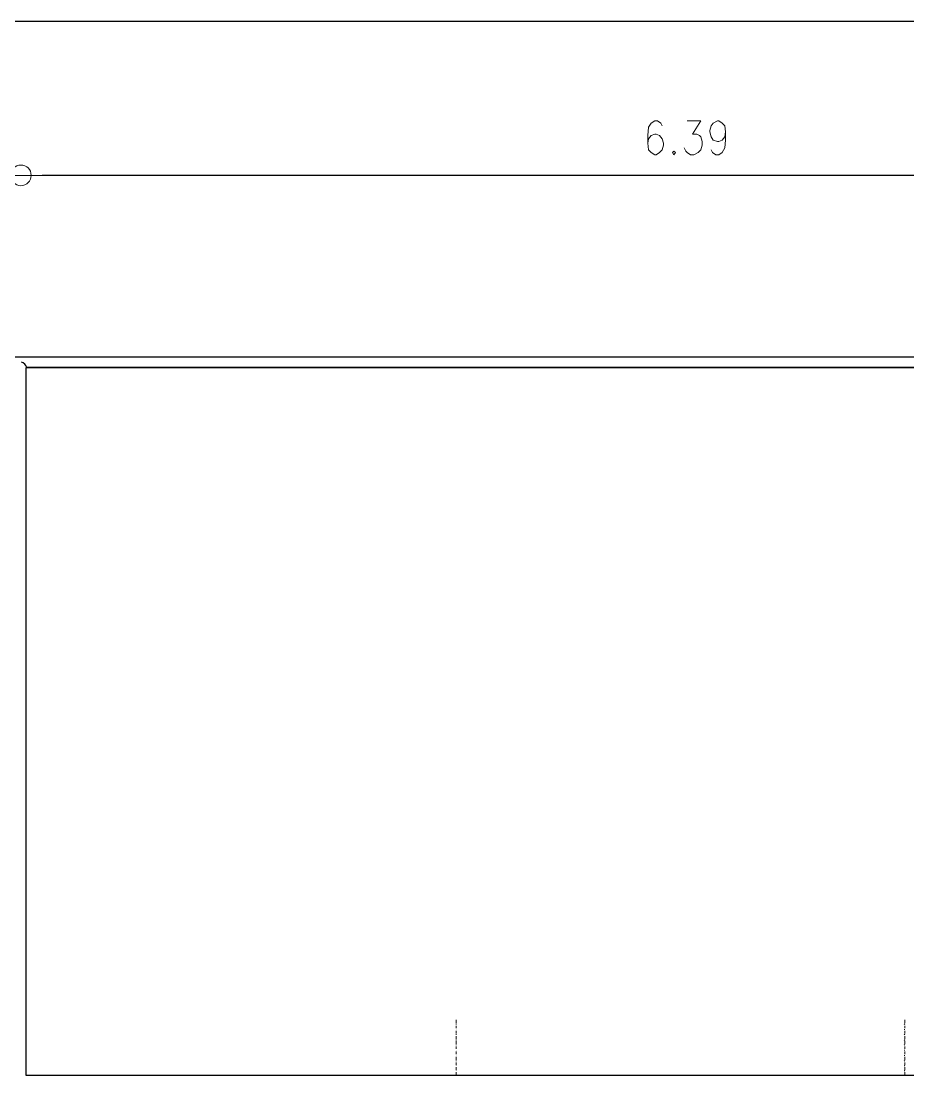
# Model space of a CAD drawing. Header units: millimetres. Extents: x 2928 to 3112, y 1220 to 1280.
# Drawn here: x 3087.26 to 3091.52, y 1236.9 to 1241.97 of the extents above; entities that cross this region are included whole.
import ezdxf

# ---------------------------------------------------------------- set-up
doc = ezdxf.new("R2010")
doc.units = ezdxf.units.MM

msp = doc.modelspace()

# ---------------------------------------------------------------- linework, layer by layer
at = {"color": 253, "linetype": 'Continuous', "lineweight": -2, "true_color": 0x9a9a9a}
for points in [[(3056.79199, 1241.97038), (3098.30048, 1241.97038), (3098.30048, 1241.97038)], [(3093.55023, 1241.22939), (3087.361, 1241.22939), (3087.361, 1241.22939)]]:
    msp.add_lwpolyline(points, dxfattribs=at)
at = {"color": 7, "linetype": 'Continuous', "lineweight": 9, "true_color": 0x000007}
for points in [[(3090.33818, 1241.46757), (3090.33156, 1241.4808), (3090.31502, 1241.49072), (3090.30179, 1241.49072), (3090.28525, 1241.4808), (3090.27202, 1241.46095), (3090.26871, 1241.42126), (3090.26871, 1241.38487), (3090.27202, 1241.35179), (3090.28525, 1241.33856), (3090.30179, 1241.32863), (3090.30841, 1241.32863), (3090.32495, 1241.33856), (3090.33818, 1241.35179), (3090.3448, 1241.37494), (3090.3448, 1241.38487), (3090.33818, 1241.40472), (3090.32495, 1241.42126), (3090.30841, 1241.42787), (3090.30179, 1241.42787), (3090.28525, 1241.42126), (3090.27202, 1241.40472), (3090.26871, 1241.38487)], [(3090.45727, 1241.49072), (3090.52343, 1241.49072), (3090.48373, 1241.42787), (3090.50358, 1241.42787), (3090.51681, 1241.42126), (3090.52343, 1241.41464), (3090.53004, 1241.39148), (3090.53004, 1241.37494), (3090.52343, 1241.35179), (3090.5102, 1241.33856), (3090.49035, 1241.32863), (3090.47381, 1241.32863), (3090.45727, 1241.33856), (3090.45065, 1241.34517), (3090.44404, 1241.36171)], [(3090.64251, 1241.4378), (3090.63921, 1241.41464), (3090.62597, 1241.3981), (3090.60943, 1241.39148), (3090.60282, 1241.39148), (3090.58297, 1241.3981), (3090.57305, 1241.41464), (3090.56643, 1241.4378), (3090.56643, 1241.44441), (3090.57305, 1241.46757), (3090.58297, 1241.4808), (3090.60282, 1241.49072), (3090.60943, 1241.49072), (3090.62597, 1241.4808), (3090.63921, 1241.46757), (3090.64251, 1241.4378), (3090.64251, 1241.3981), (3090.63921, 1241.36171), (3090.62597, 1241.33856), (3090.60943, 1241.32863), (3090.5962, 1241.32863), (3090.57966, 1241.33856), (3090.57305, 1241.35179)], [(3087.38085, 1241.22939), (3087.13937, 1241.22939), (3087.13937, 1241.22939)], [(3087.13937, 1241.22939), (3087.38085, 1241.22939), (3087.38085, 1241.22939)]]:
    msp.add_lwpolyline(points, dxfattribs=at)
msp.add_lwpolyline([(3090.39442, 1241.34517), (3090.3878, 1241.33856), (3090.39442, 1241.32863), (3090.40103, 1241.33856)], close=True, dxfattribs=at)
at = {"color": 7, "linetype": 'Continuous', "lineweight": -2, "true_color": 0x000007}
for points in [[(3098.42618, 1234.8053), (3098.42618, 1240.35609), (3056.66629, 1240.35609), (3056.66629, 1234.8053)], [(3087.28492, 1236.90587), (3087.28492, 1240.30647), (3087.28492, 1240.30647)], [(3093.62631, 1236.90587), (3093.62631, 1240.30647), (3087.28492, 1240.30647)]]:
    msp.add_lwpolyline(points, dxfattribs=at)
msp.add_lwpolyline([(3093.62631, 1236.90587), (3087.28492, 1236.90587), (3087.28492, 1240.30647), (3093.62631, 1240.30647)], close=True, dxfattribs=at)
at = {"color": 252, "linetype": 'Continuous', "lineweight": 5, "true_color": 0x989898}
for points in [[(3089.3491, 1237.15727), (3089.3491, 1237.17381), (3089.3491, 1237.17381)], [(3091.50259, 1237.15727), (3091.50259, 1237.17381), (3091.50259, 1237.17381)], [(3089.3491, 1237.15066), (3089.3491, 1237.15397), (3089.3491, 1237.15397)], [(3089.3491, 1237.13412), (3089.3491, 1237.14404), (3089.3491, 1237.14404)], [(3089.3491, 1237.10765), (3089.3491, 1237.12089), (3089.3491, 1237.12089)], [(3091.50259, 1237.15066), (3091.49928, 1237.15397), (3091.49928, 1237.15397)], [(3091.50259, 1237.1275), (3091.49928, 1237.1275), (3091.49928, 1237.1275)], [(3091.50259, 1237.13412), (3091.50259, 1237.14404), (3091.50259, 1237.14404)], [(3091.50259, 1237.10765), (3091.50259, 1237.12089), (3091.50259, 1237.12089)], [(3089.3491, 1237.10104), (3089.3491, 1237.10435), (3089.3491, 1237.10435)], [(3089.3491, 1237.08119), (3089.3491, 1237.09442), (3089.3491, 1237.09442)], [(3089.3491, 1237.07457), (3089.3491, 1237.07788), (3089.3491, 1237.07788)], [(3089.3491, 1237.05803), (3089.3491, 1237.07127), (3089.3491, 1237.07127)], [(3091.50259, 1237.10104), (3091.49928, 1237.10435), (3091.49928, 1237.10435)], [(3091.50259, 1237.07457), (3091.49928, 1237.07788), (3091.49928, 1237.07788)], [(3091.50259, 1237.08119), (3091.50259, 1237.09442), (3091.50259, 1237.09442)], [(3091.50259, 1237.05803), (3091.50259, 1237.07127), (3091.50259, 1237.07127)], [(3089.3491, 1237.05142), (3089.3491, 1237.05473), (3089.3491, 1237.05473)], [(3089.3491, 1237.03488), (3089.3491, 1237.0448), (3089.3491, 1237.0448)], [(3089.3491, 1237.00841), (3089.3491, 1237.02165), (3089.3491, 1237.02165)], [(3091.50259, 1237.05142), (3091.49928, 1237.05473), (3091.49928, 1237.05473)], [(3091.50259, 1237.02826), (3091.49928, 1237.02826), (3091.49928, 1237.02826)], [(3091.50259, 1237.03488), (3091.50259, 1237.0448), (3091.50259, 1237.0448)], [(3091.50259, 1237.00841), (3091.50259, 1237.02165), (3091.50259, 1237.02165)], [(3089.3491, 1236.98195), (3089.3491, 1236.99518), (3089.3491, 1236.99518)], [(3089.3491, 1236.97533), (3089.3491, 1236.97864), (3089.3491, 1236.97864)], [(3089.3491, 1236.95549), (3089.3491, 1236.96872), (3089.3491, 1236.96872)], [(3091.50259, 1237.0018), (3091.49928, 1237.0018), (3091.49928, 1237.0018)], [(3091.50259, 1236.97533), (3091.49928, 1236.97864), (3091.49928, 1236.97864)], [(3091.50259, 1236.98195), (3091.50259, 1236.99518), (3091.50259, 1236.99518)], [(3091.50259, 1236.95549), (3091.50259, 1236.96872), (3091.50259, 1236.96872)], [(3089.3491, 1236.93233), (3089.3491, 1236.94556), (3089.3491, 1236.94556)], [(3089.3491, 1236.90918), (3089.3491, 1236.92241), (3089.3491, 1236.92241)], [(3091.50259, 1236.95218), (3091.49928, 1236.95218), (3091.49928, 1236.95218)], [(3091.50259, 1236.92902), (3091.49928, 1236.92902), (3091.49928, 1236.92902)], [(3091.50259, 1236.93233), (3091.50259, 1236.94556), (3091.50259, 1236.94556)], [(3091.50259, 1236.90918), (3091.50259, 1236.92241), (3091.50259, 1236.92241)]]:
    msp.add_lwpolyline(points, dxfattribs=at)
for points in [[(3089.3491, 1237.1275), (3089.3491, 1237.1275)], [(3089.3491, 1237.02826), (3089.3491, 1237.02826)], [(3089.3491, 1237.0018), (3089.3491, 1237.0018)], [(3089.3491, 1236.95218), (3089.3491, 1236.95218)], [(3089.3491, 1236.92902), (3089.3491, 1236.92902)]]:
    msp.add_lwpolyline(points, close=True, dxfattribs=at)
at = {"color": 7, "linetype": 'Continuous', "lineweight": 9, "true_color": 0x000007}
for points in [[(3087.20883, 1241.22939), (3087.20883, 1241.20293), (3087.23199, 1241.17977), (3087.25845, 1241.17977), (3087.25845, 1241.17977), (3087.28823, 1241.17977), (3087.30807, 1241.20293), (3087.30807, 1241.22939), (3087.30807, 1241.22939), (3087.30807, 1241.25916), (3087.28823, 1241.27901), (3087.25845, 1241.27901), (3087.25845, 1241.27901), (3087.23199, 1241.27901), (3087.20883, 1241.25916), (3087.20883, 1241.22939)], [(3087.30807, 1241.22939), (3087.30807, 1241.25916), (3087.28823, 1241.27901), (3087.25845, 1241.27901), (3087.25845, 1241.27901), (3087.23199, 1241.27901), (3087.20883, 1241.25916), (3087.20883, 1241.22939), (3087.20883, 1241.22939), (3087.20883, 1241.20293), (3087.23199, 1241.17977), (3087.25845, 1241.17977), (3087.25845, 1241.17977), (3087.28823, 1241.17977), (3087.30807, 1241.20293), (3087.30807, 1241.22939)]]:
    msp.add_open_spline(points, degree=3, knots=[0, 0, 0, 0, 0.0625, 0.0625, 0.0625, 0.062501, 0.125, 0.125, 0.125, 0.125001, 0.1875, 0.1875, 0.1875, 0.187501, 1, 1, 1, 1], dxfattribs=at)
at = {"color": 7, "linetype": 'Continuous', "lineweight": -2, "true_color": 0x000007}
msp.add_open_spline([(3087.28823, 1240.30647), (3087.28161, 1240.3197), (3087.27499, 1240.32962), (3087.26176, 1240.33293)], degree=3, dxfattribs=at)

doc.saveas('drawing.dxf')
